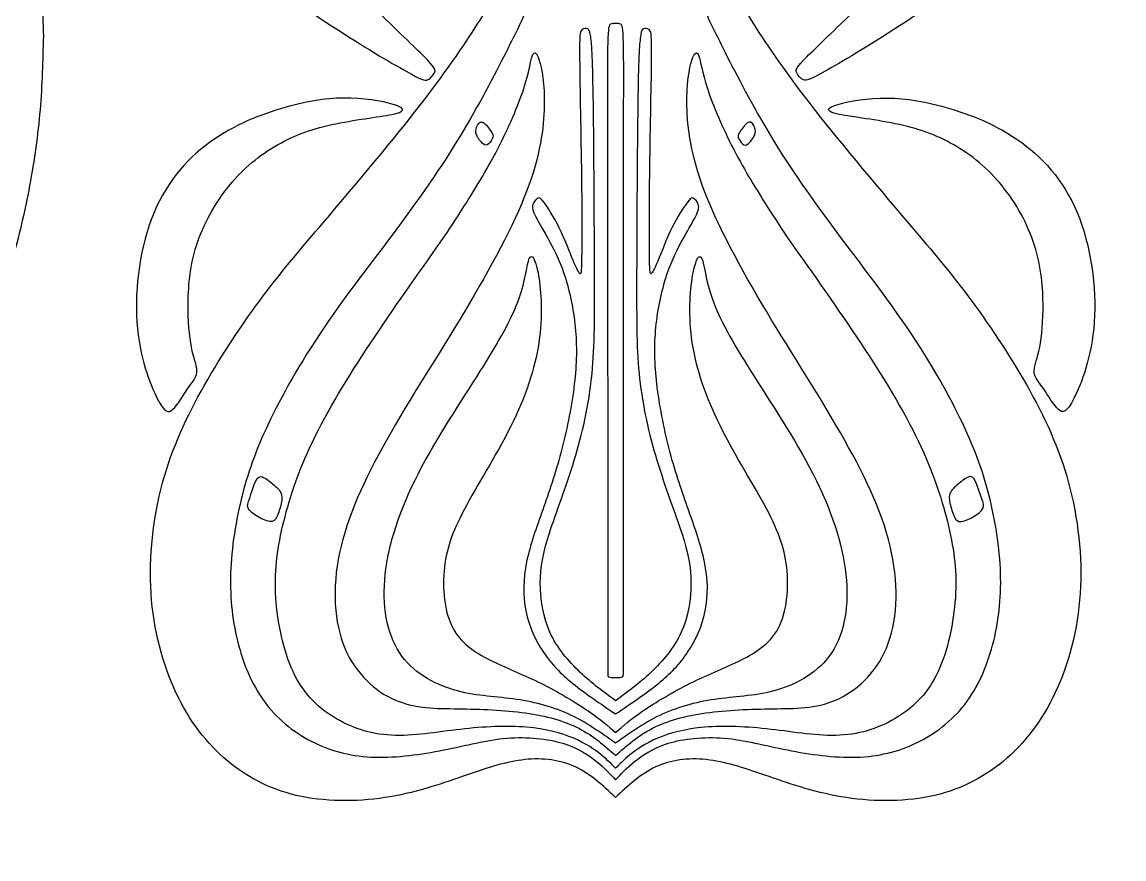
# Model space of a CAD drawing. Header units: millimetres. Extents: x -100 to 100, y -108 to 99.
# Drawn here: x -25.76 to -4.62, y 31.59 to 47.65 of the extents above; entities that cross this region are included whole.
import ezdxf

# ---------------------------------------------------------------- set-up
doc = ezdxf.new("R2010")
doc.units = ezdxf.units.MM
doc.header["$MEASUREMENT"] = 0

msp = doc.modelspace()

# ---------------------------------------------------------------- linework, layer by layer
at = {"color": 5, "linetype": 'ByBlock', "lineweight": -2}
for p, q in [((-14.525, 37.377), (-14.525, 35.53)), ((-14.223, 35.53), (-14.223, 37.377))]:
    msp.add_line(p, q, dxfattribs=at)
msp.add_rational_spline([(-25.348, 47.388), (-25.348, 63.184), (-41.145, 63.184), (-56.941, 63.184), (-56.941, 47.388), (-56.941, 31.591), (-41.145, 31.591), (-25.348, 31.591), (-25.348, 47.388)], [1, 0.707106781187, 1, 0.707106781187, 1, 0.707106781187, 1, 0.707106781187, 1], degree=2, knots=[0, 0, 0, 80.453675, 80.453675, 160.907349, 160.907349, 241.361024, 241.361024, 321.814698, 321.814698, 321.814698], dxfattribs=at)
for points, knots in [([(-22.776, 54.31), (-22.754, 53.879), (-22.669, 53.352), (-22.502, 52.82), (-22.335, 52.288), (-22.086, 51.751), (-21.359, 50.579), (-20.88, 49.945), (-20.361, 49.348), (-19.842, 48.751), (-19.282, 48.191), (-18.853, 47.772), (-18.424, 47.353), (-18.127, 47.076), (-17.977, 46.919), (-17.827, 46.762), (-17.824, 46.725), (-17.848, 46.675), (-17.872, 46.626), (-17.923, 46.563), (-17.978, 46.542), (-18.034, 46.521), (-18.093, 46.541), (-18.392, 46.708), (-18.69, 46.875), (-19.228, 47.189), (-19.819, 47.579), (-20.411, 47.97), (-21.701, 48.904), (-22.629, 49.923), (-23.003, 50.447), (-23.376, 50.972), (-23.659, 51.513), (-23.839, 52.049), (-24.019, 52.585), (-24.095, 53.117), (-24.109, 53.594), (-24.123, 54.071), (-24.075, 54.493), (-23.956, 54.895), (-23.838, 55.296), (-23.648, 55.678), (-23.379, 56.036), (-23.11, 56.394), (-22.762, 56.728), (-22.109, 57.167), (-21.803, 57.272), (-21.558, 57.345), (-21.313, 57.419), (-21.129, 57.461), (-21.02, 57.47), (-20.912, 57.478), (-20.878, 57.453), (-20.96, 57.398), (-21.042, 57.342), (-21.24, 57.258), (-21.478, 57.11), (-21.715, 56.963), (-21.993, 56.754), (-22.206, 56.461), (-22.42, 56.168), (-22.57, 55.792), (-22.665, 55.435), (-22.759, 55.079), (-22.799, 54.742), (-22.776, 54.31)], [0, 0, 0, 0, 0.041667, 0.041667, 0.041667, 0.083333, 0.083333, 0.125, 0.125, 0.125, 0.166667, 0.166667, 0.166667, 0.208333, 0.208333, 0.208333, 0.25, 0.25, 0.25, 0.291667, 0.291667, 0.291667, 0.333333, 0.333333, 0.333333, 0.375, 0.375, 0.375, 0.416667, 0.458333, 0.458333, 0.458333, 0.5, 0.5, 0.5, 0.541667, 0.541667, 0.541667, 0.583333, 0.583333, 0.583333, 0.625, 0.625, 0.625, 0.666667, 0.666667, 0.708333, 0.708333, 0.708333, 0.75, 0.75, 0.75, 0.791667, 0.791667, 0.791667, 0.833333, 0.833333, 0.833333, 0.875, 0.875, 0.875, 0.916667, 0.916667, 0.916667, 1, 1, 1, 1]), ([(-5.971, 54.31), (-5.994, 53.879), (-6.079, 53.352), (-6.246, 52.82), (-6.413, 52.288), (-6.662, 51.751), (-7.025, 51.165), (-7.389, 50.579), (-7.867, 49.945), (-8.386, 49.348), (-8.906, 48.751), (-9.466, 48.191), (-9.895, 47.772), (-10.323, 47.353), (-10.621, 47.076), (-10.771, 46.919), (-10.921, 46.762), (-10.923, 46.725), (-10.899, 46.675), (-10.875, 46.626), (-10.824, 46.563), (-10.714, 46.521), (-10.655, 46.541), (-10.058, 46.875), (-9.52, 47.189), (-8.928, 47.579), (-8.337, 47.97), (-7.692, 48.437), (-6.582, 49.413), (-6.118, 49.923), (-5.745, 50.447), (-5.371, 50.972), (-5.088, 51.513), (-4.729, 52.585), (-4.652, 53.117), (-4.638, 53.594), (-4.624, 54.071), (-4.672, 54.493), (-4.791, 54.895), (-4.91, 55.296), (-5.1, 55.678), (-5.368, 56.036), (-5.637, 56.394), (-5.985, 56.728), (-6.312, 56.948), (-6.639, 57.167), (-6.945, 57.272), (-7.189, 57.345), (-7.434, 57.419), (-7.618, 57.461), (-7.727, 57.47), (-7.836, 57.478), (-7.87, 57.453), (-7.788, 57.398), (-7.706, 57.342), (-7.508, 57.258), (-7.27, 57.11), (-7.032, 56.963), (-6.755, 56.754), (-6.541, 56.461), (-6.328, 56.168), (-6.178, 55.792), (-6.083, 55.435), (-5.988, 55.079), (-5.949, 54.742), (-5.971, 54.31)], [0, 0, 0, 0, 0.041667, 0.041667, 0.041667, 0.083333, 0.083333, 0.083333, 0.125, 0.125, 0.125, 0.166667, 0.166667, 0.166667, 0.208333, 0.208333, 0.208333, 0.25, 0.25, 0.25, 0.291667, 0.291667, 0.333333, 0.333333, 0.375, 0.375, 0.375, 0.416667, 0.416667, 0.458333, 0.458333, 0.458333, 0.5, 0.5, 0.541667, 0.541667, 0.541667, 0.583333, 0.583333, 0.583333, 0.625, 0.625, 0.625, 0.666667, 0.666667, 0.666667, 0.708333, 0.708333, 0.708333, 0.75, 0.75, 0.75, 0.791667, 0.791667, 0.791667, 0.833333, 0.833333, 0.833333, 0.875, 0.875, 0.875, 0.916667, 0.916667, 0.916667, 1, 1, 1, 1]), ([(-19.984, 43.798), (-19.304, 44.602), (-18.625, 45.406), (-18.103, 46.081), (-17.581, 46.756), (-17.216, 47.302), (-16.732, 48.077), (-16.613, 48.306), (-16.46, 48.471), (-16.426, 48.406), (-16.394, 48.325), (-16.361, 48.244), (-16.33, 48.148), (-16.278, 48.069), (-16.226, 47.99), (-16.152, 47.927), (-16.135, 47.858), (-16.118, 47.789), (-16.158, 47.712), (-16.309, 47.408), (-16.46, 47.104), (-16.724, 46.572), (-17.038, 46.011), (-17.352, 45.451), (-17.717, 44.863), (-18.727, 43.459), (-19.372, 42.644), (-19.872, 41.924), (-20.371, 41.204), (-20.725, 40.578), (-20.984, 40.045), (-21.243, 39.511), (-21.407, 39.07), (-21.531, 38.583), (-21.656, 38.096), (-21.741, 37.564), (-21.756, 37.071), (-21.772, 36.577), (-21.718, 36.121), (-21.492, 35.272), (-21.319, 34.879), (-21.07, 34.558), (-20.821, 34.236), (-20.496, 33.987), (-20.143, 33.818), (-19.791, 33.648), (-19.412, 33.557), (-18.989, 33.544), (-18.566, 33.532), (-18.099, 33.597), (-17.669, 33.683), (-17.239, 33.769), (-16.845, 33.877), (-16.455, 33.91), (-16.064, 33.942), (-15.676, 33.9), (-15.384, 33.811), (-15.091, 33.721), (-14.893, 33.586), (-14.74, 33.461), (-14.588, 33.337), (-14.481, 33.223), (-14.374, 33.11)], [1, 1, 1, 1, 1.043478, 1.043478, 1.043478, 1.086957, 1.086957, 1.130435, 1.130435, 1.173914, 1.173914, 1.173914, 1.217392, 1.217392, 1.217392, 1.260871, 1.260871, 1.260871, 1.304349, 1.304349, 1.304349, 1.347827, 1.347827, 1.347827, 1.391306, 1.391306, 1.434784, 1.434784, 1.434784, 1.478263, 1.478263, 1.478263, 1.521741, 1.521741, 1.521741, 1.56522, 1.56522, 1.56522, 1.608698, 1.608698, 1.652176, 1.652176, 1.652176, 1.695655, 1.695655, 1.695655, 1.739133, 1.739133, 1.739133, 1.782612, 1.782612, 1.782612, 1.82609, 1.82609, 1.82609, 1.869569, 1.869569, 1.869569, 1.913047, 1.913047, 1.913047, 2, 2, 2, 2]), ([(-14.374, 33.11), (-14.267, 33.223), (-14.16, 33.337), (-14.008, 33.461), (-13.855, 33.586), (-13.657, 33.721), (-13.364, 33.811), (-13.071, 33.9), (-12.683, 33.942), (-12.293, 33.91), (-11.902, 33.877), (-11.509, 33.769), (-11.079, 33.683), (-10.649, 33.597), (-10.182, 33.532), (-9.759, 33.544), (-9.336, 33.557), (-8.957, 33.648), (-8.252, 33.987), (-7.926, 34.236), (-7.677, 34.558), (-7.428, 34.879), (-7.256, 35.272), (-7.029, 36.121), (-6.976, 36.577), (-6.991, 37.071), (-7.007, 37.564), (-7.092, 38.096), (-7.216, 38.583), (-7.341, 39.07), (-7.505, 39.511), (-7.764, 40.045), (-8.023, 40.578), (-8.376, 41.204), (-8.876, 41.924), (-9.375, 42.644), (-10.021, 43.459), (-10.526, 44.161), (-11.031, 44.863), (-11.396, 45.451), (-11.71, 46.011), (-12.024, 46.572), (-12.287, 47.104), (-12.439, 47.408), (-12.59, 47.712), (-12.63, 47.789), (-12.613, 47.858), (-12.596, 47.927), (-12.522, 47.99), (-12.47, 48.069), (-12.417, 48.148), (-12.386, 48.244), (-12.354, 48.325), (-12.321, 48.406), (-12.287, 48.471), (-12.134, 48.306), (-12.016, 48.077), (-11.532, 47.302), (-11.167, 46.756), (-10.645, 46.081), (-10.122, 45.406), (-9.443, 44.602), (-8.764, 43.798)], [2, 2, 2, 2, 2.086953, 2.086953, 2.086953, 2.130431, 2.130431, 2.130431, 2.17391, 2.17391, 2.17391, 2.217388, 2.217388, 2.217388, 2.260867, 2.260867, 2.260867, 2.304345, 2.304345, 2.347824, 2.347824, 2.347824, 2.391302, 2.391302, 2.43478, 2.43478, 2.43478, 2.478259, 2.478259, 2.478259, 2.521737, 2.521737, 2.521737, 2.565216, 2.565216, 2.565216, 2.608694, 2.608694, 2.608694, 2.652173, 2.652173, 2.652173, 2.695651, 2.695651, 2.695651, 2.739129, 2.739129, 2.739129, 2.782608, 2.782608, 2.782608, 2.826086, 2.826086, 2.826086, 2.869565, 2.869565, 2.913043, 2.913043, 2.956522, 2.956522, 2.956522, 3, 3, 3, 3]), ([(-14.374, 47.625), (-14.41, 47.626), (-14.446, 47.627), (-14.473, 47.61), (-14.5, 47.593), (-14.518, 47.559), (-14.525, 47.24), (-14.532, 46.92), (-14.529, 46.316), (-14.527, 45.671), (-14.526, 45.027), (-14.526, 44.342), (-14.526, 42.306), (-14.526, 40.954), (-14.525, 39.906), (-14.525, 38.858), (-14.525, 38.114), (-14.525, 37.377)], [0, 0, 0, 0, 0.0908876, 0.0908876, 0.0908876, 0.181801, 0.181801, 0.181801, 0.2727144, 0.2727144, 0.2727144, 0.3636278, 0.3636278, 0.4545412, 0.4545412, 0.4545412, 0.5454545, 0.5454545, 0.5454545, 0.5454545]), ([(-14.223, 37.377), (-14.223, 38.114), (-14.223, 38.858), (-14.222, 39.906), (-14.222, 40.954), (-14.221, 42.306), (-14.221, 44.342), (-14.222, 45.027), (-14.22, 45.671), (-14.219, 46.316), (-14.215, 46.92), (-14.223, 47.24), (-14.23, 47.559), (-14.247, 47.593), (-14.274, 47.61), (-14.301, 47.627), (-14.338, 47.626), (-14.374, 47.625)], [-0.5454545, -0.5454545, -0.5454545, -0.5454545, -0.4545412, -0.4545412, -0.4545412, -0.3636278, -0.3636278, -0.2727144, -0.2727144, -0.2727144, -0.181801, -0.181801, -0.181801, -0.0908876, -0.0908876, -0.0908876, 0, 0, 0, 0]), ([(-14.374, 34.629), (-14.6, 34.794), (-14.827, 34.96), (-15.052, 35.172), (-15.276, 35.384), (-15.498, 35.643), (-15.77, 36.243), (-15.819, 36.584), (-15.819, 36.888), (-15.818, 37.191), (-15.767, 37.457), (-15.643, 37.841), (-15.519, 38.225), (-15.323, 38.728), (-15.166, 39.242), (-15.01, 39.756), (-14.894, 40.283), (-14.835, 40.81), (-14.777, 41.337), (-14.775, 41.865), (-14.778, 42.835), (-14.781, 43.806), (-14.788, 45.219), (-14.8, 46.073), (-14.812, 46.927), (-14.829, 47.222), (-14.85, 47.371), (-14.871, 47.521), (-14.897, 47.527), (-14.932, 47.529), (-14.968, 47.53), (-15.013, 47.527), (-15.038, 47.478), (-15.064, 47.428), (-15.069, 47.332), (-15.062, 46.8), (-15.055, 46.268), (-15.035, 45.3), (-15.027, 44.573), (-15.018, 43.845), (-15.021, 43.359), (-15.026, 43.1), (-15.03, 42.841), (-15.035, 42.81), (-15.057, 42.825), (-15.078, 42.841), (-15.115, 42.903), (-15.183, 43.066), (-15.251, 43.229), (-15.35, 43.492), (-15.455, 43.706), (-15.561, 43.921), (-15.674, 44.087), (-15.74, 44.18), (-15.807, 44.272), (-15.827, 44.29), (-15.861, 44.274), (-15.896, 44.257), (-15.944, 44.206), (-15.961, 44.149), (-15.978, 44.092), (-15.964, 44.029), (-15.904, 43.913), (-15.845, 43.797), (-15.74, 43.628), (-15.634, 43.431), (-15.528, 43.234), (-15.42, 43.011), (-15.331, 42.722), (-15.242, 42.433), (-15.171, 42.08), (-15.142, 41.729), (-15.112, 41.378), (-15.123, 41.03), (-15.225, 40.235), (-15.316, 39.787), (-15.422, 39.387), (-15.528, 38.987), (-15.65, 38.633), (-15.771, 38.29), (-15.893, 37.948), (-16.015, 37.617), (-16.08, 37.292), (-16.145, 36.966), (-16.153, 36.646), (-16.034, 36.055), (-15.907, 35.783), (-15.756, 35.557), (-15.604, 35.33), (-15.429, 35.149), (-15.195, 34.96), (-14.96, 34.77), (-14.667, 34.572), (-14.374, 34.374)], [0, 0, 0, 0, 0.030302, 0.030302, 0.030302, 0.060605, 0.060605, 0.090908, 0.090908, 0.090908, 0.121212, 0.121212, 0.121212, 0.151515, 0.151515, 0.151515, 0.181818, 0.181818, 0.181818, 0.212121, 0.212121, 0.212121, 0.242424, 0.242424, 0.242424, 0.272727, 0.272727, 0.272727, 0.30303, 0.30303, 0.30303, 0.333333, 0.333333, 0.333333, 0.363636, 0.363636, 0.363636, 0.393939, 0.393939, 0.393939, 0.424243, 0.424243, 0.424243, 0.454546, 0.454546, 0.454546, 0.484849, 0.484849, 0.484849, 0.515152, 0.515152, 0.515152, 0.545455, 0.545455, 0.545455, 0.575758, 0.575758, 0.575758, 0.606061, 0.606061, 0.606061, 0.636364, 0.636364, 0.636364, 0.666667, 0.666667, 0.666667, 0.69697, 0.69697, 0.69697, 0.727274, 0.727274, 0.727274, 0.757577, 0.757577, 0.78788, 0.78788, 0.78788, 0.818183, 0.818183, 0.818183, 0.848486, 0.848486, 0.848486, 0.878789, 0.878789, 0.909092, 0.909092, 0.909092, 0.939395, 0.939395, 0.939395, 1, 1, 1, 1]), ([(-14.374, 34.374), (-14.081, 34.572), (-13.787, 34.77), (-13.553, 34.96), (-13.319, 35.149), (-13.143, 35.33), (-12.992, 35.557), (-12.841, 35.783), (-12.713, 36.055), (-12.654, 36.351), (-12.594, 36.646), (-12.603, 36.966), (-12.668, 37.292), (-12.733, 37.617), (-12.855, 37.948), (-12.976, 38.29), (-13.098, 38.633), (-13.22, 38.987), (-13.326, 39.387), (-13.432, 39.787), (-13.523, 40.235), (-13.624, 41.03), (-13.636, 41.378), (-13.606, 41.729), (-13.576, 42.08), (-13.506, 42.433), (-13.416, 42.722), (-13.327, 43.011), (-13.22, 43.234), (-13.114, 43.431), (-13.007, 43.628), (-12.903, 43.797), (-12.843, 43.913), (-12.784, 44.029), (-12.77, 44.092), (-12.787, 44.149), (-12.804, 44.206), (-12.852, 44.257), (-12.92, 44.29), (-12.941, 44.272), (-13.074, 44.087), (-13.187, 43.921), (-13.292, 43.706), (-13.398, 43.492), (-13.497, 43.229), (-13.565, 43.066), (-13.633, 42.903), (-13.67, 42.841), (-13.691, 42.825), (-13.712, 42.81), (-13.718, 42.841), (-13.722, 43.1), (-13.726, 43.359), (-13.729, 43.845), (-13.721, 44.573), (-13.712, 45.3), (-13.692, 46.268), (-13.685, 46.8), (-13.678, 47.332), (-13.684, 47.428), (-13.709, 47.478), (-13.735, 47.527), (-13.78, 47.53), (-13.815, 47.529), (-13.851, 47.527), (-13.876, 47.521), (-13.919, 47.222), (-13.936, 46.927), (-13.948, 46.073), (-13.96, 45.219), (-13.967, 43.806), (-13.97, 42.835), (-13.972, 41.865), (-13.971, 41.337), (-13.912, 40.81), (-13.854, 40.283), (-13.738, 39.756), (-13.581, 39.242), (-13.425, 38.728), (-13.228, 38.225), (-13.104, 37.841), (-12.981, 37.457), (-12.93, 37.191), (-12.929, 36.888), (-12.928, 36.584), (-12.978, 36.243), (-13.249, 35.643), (-13.472, 35.384), (-13.696, 35.172), (-13.92, 34.96), (-14.147, 34.794), (-14.374, 34.629)], [1, 1, 1, 1, 1.060605, 1.060605, 1.060605, 1.090908, 1.090908, 1.090908, 1.121211, 1.121211, 1.121211, 1.151514, 1.151514, 1.151514, 1.181817, 1.181817, 1.181817, 1.21212, 1.21212, 1.21212, 1.242423, 1.242423, 1.272726, 1.272726, 1.272726, 1.30303, 1.30303, 1.30303, 1.333333, 1.333333, 1.333333, 1.363636, 1.363636, 1.363636, 1.393939, 1.393939, 1.393939, 1.424242, 1.424242, 1.454545, 1.454545, 1.484848, 1.484848, 1.484848, 1.515151, 1.515151, 1.515151, 1.545454, 1.545454, 1.545454, 1.575757, 1.575757, 1.575757, 1.606061, 1.606061, 1.606061, 1.636364, 1.636364, 1.636364, 1.666667, 1.666667, 1.666667, 1.69697, 1.69697, 1.69697, 1.727273, 1.727273, 1.757576, 1.757576, 1.757576, 1.787879, 1.787879, 1.787879, 1.818182, 1.818182, 1.818182, 1.848485, 1.848485, 1.848485, 1.878788, 1.878788, 1.878788, 1.909092, 1.909092, 1.909092, 1.939395, 1.939395, 1.969698, 1.969698, 1.969698, 2, 2, 2, 2]), ([(-17.691, 43.484), (-17.57, 43.666), (-17.449, 43.848), (-17.27, 44.131), (-17.09, 44.414), (-16.852, 44.798), (-16.639, 45.208), (-16.426, 45.618), (-16.24, 46.054), (-16.03, 46.696), (-16.008, 46.903), (-15.972, 46.999), (-15.937, 47.095), (-15.889, 47.081), (-15.838, 46.923), (-15.787, 46.764), (-15.733, 46.461), (-15.742, 46.043), (-15.75, 45.624), (-15.821, 45.089), (-16.076, 44.417), (-16.33, 43.745), (-16.769, 42.935), (-17.765, 41.271), (-18.322, 40.417), (-18.763, 39.636), (-19.203, 38.855), (-19.525, 38.147), (-19.811, 36.786), (-19.774, 36.132), (-19.358, 35.142), (-18.979, 34.805), (-18.209, 34.474), (-17.819, 34.48), (-17.393, 34.474), (-16.967, 34.468), (-16.506, 34.451), (-16.104, 34.395), (-15.702, 34.338), (-15.36, 34.242), (-14.803, 33.956), (-14.588, 33.767), (-14.374, 33.577)], [0, 0, 0, 0, 0.117647, 0.117647, 0.117647, 0.176471, 0.176471, 0.176471, 0.235294, 0.235294, 0.294118, 0.294118, 0.294118, 0.352942, 0.352942, 0.352942, 0.411765, 0.411765, 0.411765, 0.470589, 0.470589, 0.470589, 0.529413, 0.529413, 0.588236, 0.588236, 0.588236, 0.64706, 0.64706, 0.705883, 0.705883, 0.764707, 0.764707, 0.823531, 0.823531, 0.823531, 0.882354, 0.882354, 0.882354, 0.941178, 0.941178, 1, 1, 1, 1]), ([(-14.374, 33.577), (-14.159, 33.767), (-13.945, 33.956), (-13.667, 34.099), (-13.388, 34.242), (-13.046, 34.338), (-12.644, 34.395), (-12.242, 34.451), (-11.781, 34.468), (-10.929, 34.48), (-10.538, 34.474), (-10.153, 34.64), (-9.769, 34.805), (-9.389, 35.142), (-8.973, 36.132), (-8.937, 36.786), (-9.222, 38.147), (-9.545, 38.855), (-9.985, 39.636), (-10.425, 40.417), (-10.983, 41.271), (-11.481, 42.103), (-11.979, 42.935), (-12.417, 43.745), (-12.672, 44.417), (-12.927, 45.089), (-12.997, 45.624), (-13.006, 46.043), (-13.014, 46.461), (-12.961, 46.764), (-12.91, 46.923), (-12.859, 47.081), (-12.811, 47.095), (-12.775, 46.999), (-12.74, 46.903), (-12.717, 46.696), (-12.613, 46.375), (-12.508, 46.054), (-12.321, 45.618), (-12.109, 45.208), (-11.896, 44.798), (-11.658, 44.414), (-11.478, 44.131), (-11.298, 43.848), (-11.177, 43.666), (-11.056, 43.484)], [1, 1, 1, 1, 1.058822, 1.058822, 1.058822, 1.117646, 1.117646, 1.117646, 1.176469, 1.176469, 1.235293, 1.235293, 1.235293, 1.294117, 1.294117, 1.35294, 1.35294, 1.411764, 1.411764, 1.411764, 1.470587, 1.470587, 1.470587, 1.529411, 1.529411, 1.529411, 1.588235, 1.588235, 1.588235, 1.647058, 1.647058, 1.647058, 1.705882, 1.705882, 1.705882, 1.764706, 1.764706, 1.764706, 1.823529, 1.823529, 1.823529, 1.882353, 1.882353, 1.882353, 2, 2, 2, 2]), ([(-20.923, 45.259), (-21.257, 45.058), (-21.571, 44.789), (-22.1, 44.107), (-22.315, 43.694), (-22.434, 43.285), (-22.553, 42.876), (-22.575, 42.471), (-22.571, 42.135), (-22.567, 41.798), (-22.536, 41.529), (-22.492, 41.337), (-22.448, 41.144), (-22.391, 41.028), (-22.403, 40.928), (-22.414, 40.827), (-22.493, 40.742), (-22.673, 40.48), (-22.775, 40.302), (-22.862, 40.221), (-22.95, 40.141), (-23.025, 40.158), (-23.164, 40.429), (-23.303, 40.7), (-23.507, 41.227), (-23.553, 41.893), (-23.6, 42.559), (-23.489, 43.366), (-23.226, 43.995), (-22.963, 44.625), (-22.547, 45.078), (-22.076, 45.4), (-21.605, 45.723), (-21.078, 45.915), (-20.181, 46.156), (-19.811, 46.204), (-19.45, 46.193), (-19.089, 46.181), (-18.738, 46.111), (-18.57, 46.048), (-18.401, 45.986), (-18.415, 45.932), (-18.664, 45.88), (-18.914, 45.828), (-19.397, 45.777), (-19.816, 45.685), (-20.235, 45.593), (-20.589, 45.46), (-20.923, 45.259)], [0, 0, 0, 0, 0.055556, 0.055556, 0.111111, 0.111111, 0.111111, 0.166667, 0.166667, 0.166667, 0.222222, 0.222222, 0.222222, 0.277778, 0.277778, 0.277778, 0.333333, 0.333333, 0.388889, 0.388889, 0.388889, 0.444444, 0.444444, 0.444444, 0.5, 0.5, 0.5, 0.555556, 0.555556, 0.555556, 0.611111, 0.611111, 0.611111, 0.666667, 0.666667, 0.722222, 0.722222, 0.722222, 0.777778, 0.777778, 0.777778, 0.833333, 0.833333, 0.833333, 0.888889, 0.888889, 0.888889, 1, 1, 1, 1]), ([(-7.825, 45.259), (-7.491, 45.058), (-7.177, 44.789), (-6.648, 44.107), (-6.433, 43.694), (-6.314, 43.285), (-6.195, 42.876), (-6.172, 42.471), (-6.176, 42.135), (-6.181, 41.798), (-6.212, 41.529), (-6.3, 41.144), (-6.356, 41.028), (-6.345, 40.928), (-6.334, 40.827), (-6.254, 40.742), (-6.164, 40.611), (-6.074, 40.48), (-5.973, 40.302), (-5.885, 40.221), (-5.797, 40.141), (-5.723, 40.158), (-5.584, 40.429), (-5.445, 40.7), (-5.241, 41.227), (-5.194, 41.893), (-5.148, 42.559), (-5.258, 43.366), (-5.521, 43.995), (-5.785, 44.625), (-6.201, 45.078), (-6.672, 45.4), (-7.143, 45.723), (-7.669, 45.915), (-8.118, 46.036), (-8.566, 46.156), (-8.937, 46.204), (-9.298, 46.193), (-9.659, 46.181), (-10.01, 46.111), (-10.178, 46.048), (-10.346, 45.986), (-10.332, 45.932), (-10.083, 45.88), (-9.834, 45.828), (-9.35, 45.777), (-8.931, 45.685), (-8.513, 45.593), (-8.159, 45.46), (-7.825, 45.259)], [0, 0, 0, 0, 0.055556, 0.055556, 0.111111, 0.111111, 0.111111, 0.166667, 0.166667, 0.166667, 0.222222, 0.222222, 0.277778, 0.277778, 0.277778, 0.333333, 0.333333, 0.333333, 0.388889, 0.388889, 0.388889, 0.444444, 0.444444, 0.444444, 0.5, 0.5, 0.5, 0.555556, 0.555556, 0.555556, 0.611111, 0.611111, 0.611111, 0.666667, 0.666667, 0.666667, 0.722222, 0.722222, 0.722222, 0.777778, 0.777778, 0.777778, 0.833333, 0.833333, 0.833333, 0.888889, 0.888889, 0.888889, 1, 1, 1, 1]), ([(-17.037, 45.478), (-17.012, 45.42), (-16.957, 45.348), (-16.915, 45.314), (-16.873, 45.28), (-16.845, 45.284), (-16.811, 45.314), (-16.777, 45.344), (-16.737, 45.399), (-16.727, 45.442), (-16.716, 45.485), (-16.734, 45.516), (-16.776, 45.575), (-16.818, 45.634), (-16.883, 45.72), (-16.983, 45.745), (-17.019, 45.684), (-17.039, 45.632), (-17.058, 45.58), (-17.063, 45.536), (-17.037, 45.478)], [0, 0, 0, 0, 0.125, 0.125, 0.125, 0.25, 0.25, 0.25, 0.375, 0.375, 0.375, 0.5, 0.5, 0.5, 0.625, 0.625, 0.75, 0.75, 0.75, 1, 1, 1, 1]), ([(-11.71, 45.478), (-11.736, 45.42), (-11.791, 45.348), (-11.833, 45.314), (-11.875, 45.28), (-11.903, 45.284), (-11.937, 45.314), (-11.971, 45.344), (-12.01, 45.399), (-12.021, 45.442), (-12.032, 45.485), (-12.013, 45.516), (-11.971, 45.575), (-11.93, 45.634), (-11.865, 45.72), (-11.764, 45.745), (-11.729, 45.684), (-11.709, 45.632), (-11.689, 45.58), (-11.685, 45.536), (-11.71, 45.478)], [0, 0, 0, 0, 0.125, 0.125, 0.125, 0.25, 0.25, 0.25, 0.375, 0.375, 0.375, 0.5, 0.5, 0.5, 0.625, 0.625, 0.75, 0.75, 0.75, 1, 1, 1, 1]), ([(-14.374, 32.771), (-14.614, 32.997), (-14.854, 33.223), (-15.43, 33.492), (-15.767, 33.535), (-16.114, 33.498), (-16.46, 33.461), (-16.817, 33.345), (-17.239, 33.199), (-17.66, 33.054), (-18.147, 32.878), (-18.696, 32.785), (-19.245, 32.691), (-19.856, 32.68), (-20.397, 32.79), (-20.937, 32.901), (-21.407, 33.133), (-22.213, 33.803), (-22.55, 34.242), (-22.806, 34.788), (-23.062, 35.334), (-23.238, 35.988), (-23.283, 36.688), (-23.328, 37.389), (-23.244, 38.136), (-23.061, 38.809), (-22.879, 39.483), (-22.598, 40.083), (-21.919, 41.28), (-21.52, 41.877), (-21.131, 42.396), (-20.742, 42.916), (-20.363, 43.357), (-19.984, 43.798)], [4, 4, 4, 4, 4.076921, 4.076921, 4.153845, 4.153845, 4.153845, 4.230768, 4.230768, 4.230768, 4.307691, 4.307691, 4.307691, 4.384614, 4.384614, 4.384614, 4.461538, 4.461538, 4.538461, 4.538461, 4.538461, 4.615384, 4.615384, 4.615384, 4.692307, 4.692307, 4.692307, 4.76923, 4.76923, 4.846154, 4.846154, 4.846154, 5, 5, 5, 5]), ([(-8.764, 43.798), (-8.385, 43.357), (-8.006, 42.916), (-7.617, 42.396), (-7.228, 41.877), (-6.828, 41.28), (-6.489, 40.681), (-6.149, 40.083), (-5.869, 39.483), (-5.687, 38.809), (-5.504, 38.136), (-5.419, 37.389), (-5.464, 36.688), (-5.51, 35.988), (-5.685, 35.334), (-5.941, 34.788), (-6.197, 34.242), (-6.534, 33.803), (-6.937, 33.468), (-7.341, 33.133), (-7.81, 32.901), (-8.351, 32.79), (-8.891, 32.68), (-9.503, 32.691), (-10.052, 32.785), (-10.601, 32.878), (-11.087, 33.054), (-11.509, 33.199), (-11.931, 33.345), (-12.287, 33.461), (-12.634, 33.498), (-12.981, 33.535), (-13.317, 33.492), (-13.894, 33.223), (-14.134, 32.997), (-14.374, 32.771)], [3, 3, 3, 3, 3.153846, 3.153846, 3.153846, 3.23077, 3.23077, 3.23077, 3.307693, 3.307693, 3.307693, 3.384616, 3.384616, 3.384616, 3.461539, 3.461539, 3.461539, 3.538462, 3.538462, 3.538462, 3.615386, 3.615386, 3.615386, 3.692309, 3.692309, 3.692309, 3.769232, 3.769232, 3.769232, 3.846155, 3.846155, 3.846155, 3.923079, 3.923079, 4, 4, 4, 4]), ([(-14.374, 33.331), (-14.45, 33.41), (-14.525, 33.489), (-14.648, 33.588), (-14.771, 33.687), (-14.941, 33.806), (-15.176, 33.907), (-15.411, 34.007), (-15.711, 34.089), (-16.083, 34.12), (-16.455, 34.152), (-16.899, 34.132), (-17.35, 34.079), (-17.802, 34.027), (-18.26, 33.942), (-18.676, 33.965), (-19.092, 33.987), (-19.466, 34.118), (-19.786, 34.317), (-20.105, 34.517), (-20.371, 34.785), (-20.56, 35.189), (-20.748, 35.592), (-20.858, 36.13), (-20.889, 36.605), (-20.92, 37.08), (-20.872, 37.494), (-20.759, 37.976), (-20.646, 38.459), (-20.468, 39.01), (-20.183, 39.605), (-19.899, 40.199), (-19.508, 40.836), (-19.075, 41.489), (-18.642, 42.143), (-18.167, 42.814), (-17.691, 43.484)], [-1, -1, -1, -1, -0.846162, -0.846162, -0.846162, -0.769238, -0.769238, -0.769238, -0.692315, -0.692315, -0.692315, -0.615391, -0.615391, -0.615391, -0.538467, -0.538467, -0.538467, -0.461543, -0.461543, -0.461543, -0.384619, -0.384619, -0.384619, -0.307695, -0.307695, -0.307695, -0.230772, -0.230772, -0.230772, -0.153848, -0.153848, -0.153848, -0.076924, -0.076924, -0.076924, 0, 0, 0, 0]), ([(-11.056, 43.484), (-10.581, 42.814), (-10.105, 42.143), (-9.672, 41.489), (-9.239, 40.836), (-8.849, 40.199), (-8.565, 39.605), (-8.28, 39.01), (-8.102, 38.459), (-7.875, 37.494), (-7.827, 37.08), (-7.858, 36.605), (-7.89, 36.13), (-8, 35.592), (-8.188, 35.189), (-8.376, 34.785), (-8.642, 34.517), (-8.962, 34.317), (-9.282, 34.118), (-9.655, 33.987), (-10.071, 33.965), (-10.487, 33.942), (-10.946, 34.027), (-11.397, 34.079), (-11.849, 34.132), (-12.293, 34.152), (-12.665, 34.12), (-13.037, 34.089), (-13.337, 34.007), (-13.572, 33.907), (-13.807, 33.806), (-13.977, 33.687), (-14.099, 33.588), (-14.222, 33.489), (-14.298, 33.41), (-14.374, 33.331)], [2, 2, 2, 2, 2.076924, 2.076924, 2.076924, 2.153848, 2.153848, 2.153848, 2.230772, 2.230772, 2.307695, 2.307695, 2.307695, 2.384619, 2.384619, 2.384619, 2.461543, 2.461543, 2.461543, 2.538467, 2.538467, 2.538467, 2.615391, 2.615391, 2.615391, 2.692315, 2.692315, 2.692315, 2.769238, 2.769238, 2.769238, 2.846162, 2.846162, 2.846162, 3, 3, 3, 3]), ([(-14.374, 33.813), (-14.664, 34.019), (-14.954, 34.226), (-15.609, 34.523), (-15.975, 34.614), (-16.345, 34.663), (-16.716, 34.713), (-17.092, 34.721), (-17.481, 34.837), (-17.871, 34.953), (-18.272, 35.177), (-18.519, 35.553), (-18.765, 35.929), (-18.855, 36.459), (-18.792, 37.05), (-18.728, 37.641), (-18.51, 38.295), (-18.161, 38.979), (-17.811, 39.662), (-17.33, 40.375), (-16.968, 40.951), (-16.606, 41.527), (-16.362, 41.965), (-16.229, 42.336), (-16.096, 42.707), (-16.074, 43.01), (-16.028, 43.113), (-15.983, 43.216), (-15.915, 43.12), (-15.861, 42.84), (-15.808, 42.56), (-15.768, 42.096), (-15.832, 41.596), (-15.895, 41.097), (-16.062, 40.562), (-16.332, 40), (-16.603, 39.438), (-16.976, 38.85), (-17.228, 38.387), (-17.48, 37.924), (-17.61, 37.588), (-17.701, 36.793), (-17.661, 36.334), (-17.491, 36.017), (-17.322, 35.7), (-17.022, 35.525), (-16.723, 35.38), (-16.424, 35.236), (-16.127, 35.123), (-15.806, 34.963), (-15.485, 34.803), (-15.14, 34.597), (-14.897, 34.431), (-14.654, 34.265), (-14.514, 34.141), (-14.374, 34.016)], [0, 0, 0, 0, 0.049999, 0.049999, 0.099999, 0.099999, 0.099999, 0.15, 0.15, 0.15, 0.2, 0.2, 0.2, 0.25, 0.25, 0.25, 0.3, 0.3, 0.3, 0.350001, 0.350001, 0.350001, 0.400001, 0.400001, 0.400001, 0.450001, 0.450001, 0.450001, 0.500001, 0.500001, 0.500001, 0.550002, 0.550002, 0.550002, 0.600002, 0.600002, 0.600002, 0.650002, 0.650002, 0.650002, 0.700003, 0.700003, 0.750003, 0.750003, 0.750003, 0.800003, 0.800003, 0.800003, 0.850003, 0.850003, 0.850003, 0.900004, 0.900004, 0.900004, 1, 1, 1, 1]), ([(-14.374, 34.016), (-14.234, 34.141), (-14.093, 34.265), (-13.851, 34.431), (-13.608, 34.597), (-13.263, 34.803), (-12.941, 34.963), (-12.62, 35.123), (-12.323, 35.236), (-12.025, 35.38), (-11.726, 35.525), (-11.426, 35.7), (-11.256, 36.017), (-11.086, 36.334), (-11.047, 36.793), (-11.137, 37.588), (-11.268, 37.924), (-11.519, 38.387), (-11.771, 38.85), (-12.145, 39.438), (-12.415, 40), (-12.685, 40.562), (-12.852, 41.097), (-12.916, 41.596), (-12.98, 42.096), (-12.94, 42.56), (-12.886, 42.84), (-12.833, 43.12), (-12.765, 43.216), (-12.719, 43.113), (-12.674, 43.01), (-12.651, 42.707), (-12.518, 42.336), (-12.385, 41.965), (-12.142, 41.527), (-11.78, 40.951), (-11.418, 40.375), (-10.936, 39.662), (-10.238, 38.295), (-10.02, 37.641), (-9.956, 37.05), (-9.892, 36.459), (-9.983, 35.929), (-10.229, 35.553), (-10.475, 35.177), (-10.877, 34.953), (-11.266, 34.837), (-11.655, 34.721), (-12.032, 34.713), (-12.402, 34.663), (-12.773, 34.614), (-13.138, 34.523), (-13.793, 34.226), (-14.084, 34.019), (-14.374, 33.813)], [1, 1, 1, 1, 1.099996, 1.099996, 1.099996, 1.149997, 1.149997, 1.149997, 1.199997, 1.199997, 1.199997, 1.249997, 1.249997, 1.249997, 1.299997, 1.299997, 1.349998, 1.349998, 1.349998, 1.399998, 1.399998, 1.399998, 1.449998, 1.449998, 1.449998, 1.499999, 1.499999, 1.499999, 1.549999, 1.549999, 1.549999, 1.599999, 1.599999, 1.599999, 1.649999, 1.649999, 1.649999, 1.7, 1.7, 1.75, 1.75, 1.75, 1.8, 1.8, 1.8, 1.85, 1.85, 1.85, 1.900001, 1.900001, 1.900001, 1.950001, 1.950001, 2, 2, 2, 2]), ([(-21.296, 38.791), (-21.329, 38.705), (-21.367, 38.586), (-21.395, 38.504), (-21.424, 38.422), (-21.442, 38.376), (-21.422, 38.327), (-21.402, 38.277), (-21.344, 38.224), (-21.262, 38.174), (-21.18, 38.125), (-21.074, 38.079), (-21.005, 38.07), (-20.935, 38.061), (-20.903, 38.088), (-20.87, 38.155), (-20.838, 38.222), (-20.805, 38.33), (-20.768, 38.501), (-20.764, 38.565), (-20.829, 38.689), (-20.899, 38.75), (-20.973, 38.809), (-21.047, 38.869), (-21.126, 38.927), (-21.18, 38.929), (-21.234, 38.931), (-21.262, 38.877), (-21.296, 38.791)], [0, 0, 0, 0, 0.090909, 0.090909, 0.090909, 0.181818, 0.181818, 0.181818, 0.272727, 0.272727, 0.272727, 0.363636, 0.363636, 0.363636, 0.454545, 0.454545, 0.454545, 0.545455, 0.545455, 0.636364, 0.636364, 0.727273, 0.727273, 0.727273, 0.818182, 0.818182, 0.818182, 1, 1, 1, 1]), ([(-7.452, 38.791), (-7.419, 38.705), (-7.381, 38.586), (-7.352, 38.504), (-7.324, 38.422), (-7.306, 38.376), (-7.325, 38.327), (-7.345, 38.277), (-7.403, 38.224), (-7.485, 38.174), (-7.567, 38.125), (-7.674, 38.079), (-7.743, 38.07), (-7.812, 38.061), (-7.845, 38.088), (-7.877, 38.155), (-7.91, 38.222), (-7.942, 38.33), (-7.979, 38.501), (-7.983, 38.565), (-7.918, 38.689), (-7.849, 38.75), (-7.775, 38.809), (-7.7, 38.869), (-7.621, 38.927), (-7.567, 38.929), (-7.514, 38.931), (-7.485, 38.877), (-7.452, 38.791)], [0, 0, 0, 0, 0.090909, 0.090909, 0.090909, 0.181818, 0.181818, 0.181818, 0.272727, 0.272727, 0.272727, 0.363636, 0.363636, 0.363636, 0.454545, 0.454545, 0.454545, 0.545455, 0.545455, 0.636364, 0.636364, 0.727273, 0.727273, 0.727273, 0.818182, 0.818182, 0.818182, 1, 1, 1, 1]), ([(-14.525, 35.53), (-14.525, 35.151), (-14.525, 35.123), (-14.521, 35.106), (-14.517, 35.088), (-14.508, 35.081), (-14.483, 35.078), (-14.458, 35.075), (-14.416, 35.075), (-14.374, 35.075)], [0.6363636, 0.6363636, 0.6363636, 0.6363636, 0.7272839, 0.7272839, 0.7272839, 0.8182041, 0.8182041, 0.8182041, 1, 1, 1, 1]), ([(-14.374, 35.075), (-14.332, 35.075), (-14.29, 35.075), (-14.265, 35.078), (-14.24, 35.081), (-14.231, 35.088), (-14.227, 35.106), (-14.223, 35.123), (-14.223, 35.151), (-14.223, 35.53)], [-1, -1, -1, -1, -0.8182041, -0.8182041, -0.8182041, -0.7272839, -0.7272839, -0.7272839, -0.6363636, -0.6363636, -0.6363636, -0.6363636])]:
    msp.add_open_spline(points, degree=3, knots=knots, dxfattribs=at)

doc.saveas('drawing.dxf')
